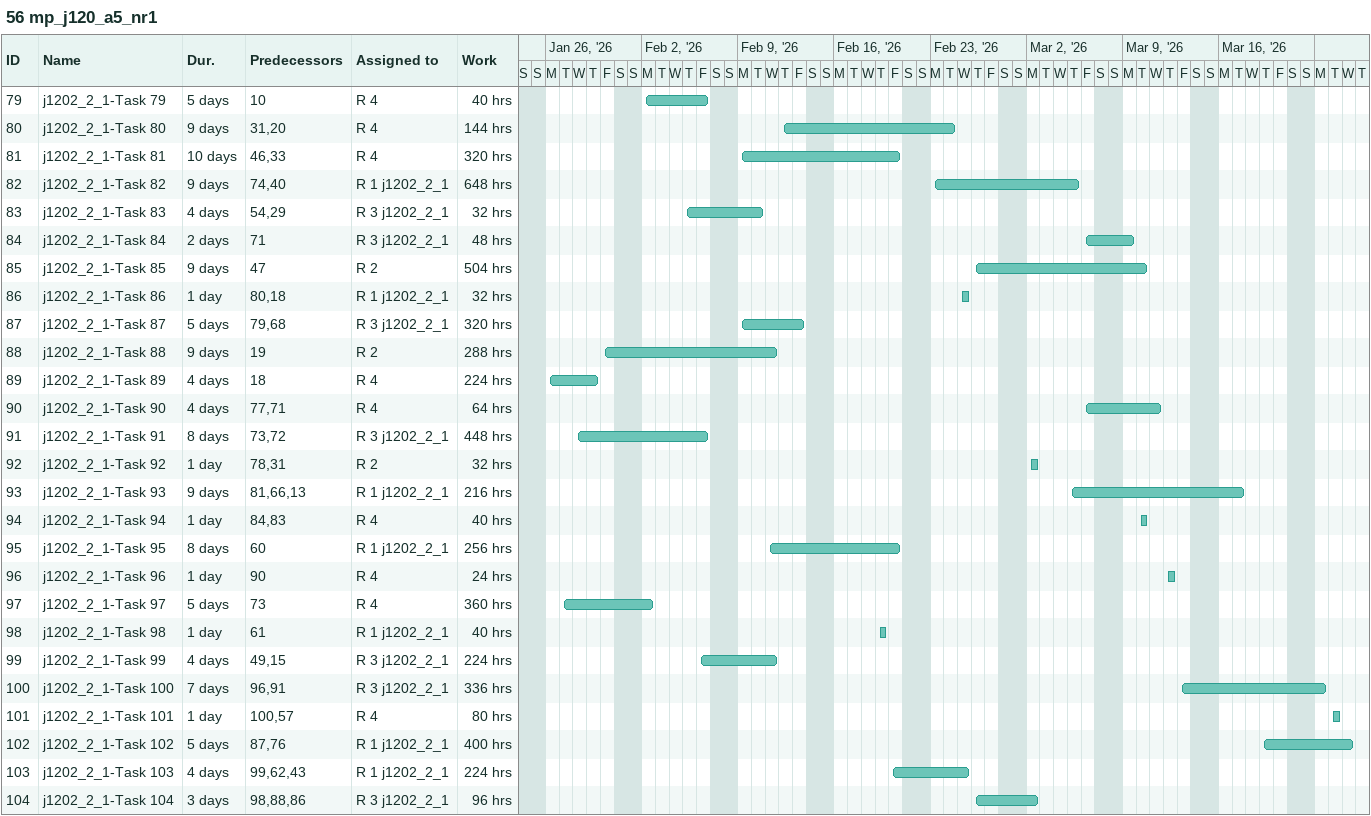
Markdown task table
56 mp_j120_a5_nr1

| ID | Task | Duration | Start | Finish | Predecessors | Resources | Work (h) |
|---|---|---|---|---|---|---|---|
| 79 | j1202_2_1-Task 79 | 5d | 2026-02-02 | 2026-02-06 | 10 | R 4 | 40 |
| 80 | j1202_2_1-Task 80 | 9d | 2026-02-12 | 2026-02-24 | 31, 20 | R 4 | 144 |
| 81 | j1202_2_1-Task 81 | 10d | 2026-02-09 | 2026-02-20 | 46, 33 | R 4 | 320 |
| 82 | j1202_2_1-Task 82 | 9d | 2026-02-23 | 2026-03-05 | 74, 40 | R 1 j1202_2_1 | 648 |
| 83 | j1202_2_1-Task 83 | 4d | 2026-02-05 | 2026-02-10 | 54, 29 | R 3 j1202_2_1 | 32 |
| 84 | j1202_2_1-Task 84 | 2d | 2026-03-06 | 2026-03-09 | 71 | R 3 j1202_2_1 | 48 |
| 85 | j1202_2_1-Task 85 | 9d | 2026-02-26 | 2026-03-10 | 47 | R 2 | 504 |
| 86 | j1202_2_1-Task 86 | 1d | 2026-02-25 | 2026-02-25 | 80, 18 | R 1 j1202_2_1 | 32 |
| 87 | j1202_2_1-Task 87 | 5d | 2026-02-09 | 2026-02-13 | 79, 68 | R 3 j1202_2_1 | 320 |
| 88 | j1202_2_1-Task 88 | 9d | 2026-01-30 | 2026-02-11 | 19 | R 2 | 288 |
| 89 | j1202_2_1-Task 89 | 4d | 2026-01-26 | 2026-01-29 | 18 | R 4 | 224 |
| 90 | j1202_2_1-Task 90 | 4d | 2026-03-06 | 2026-03-11 | 77, 71 | R 4 | 64 |
| 91 | j1202_2_1-Task 91 | 8d | 2026-01-28 | 2026-02-06 | 73, 72 | R 3 j1202_2_1 | 448 |
| 92 | j1202_2_1-Task 92 | 1d | 2026-03-02 | 2026-03-02 | 78, 31 | R 2 | 32 |
| 93 | j1202_2_1-Task 93 | 9d | 2026-03-05 | 2026-03-17 | 81, 66, 13 | R 1 j1202_2_1 | 216 |
| 94 | j1202_2_1-Task 94 | 1d | 2026-03-10 | 2026-03-10 | 84, 83 | R 4 | 40 |
| 95 | j1202_2_1-Task 95 | 8d | 2026-02-11 | 2026-02-20 | 60 | R 1 j1202_2_1 | 256 |
| 96 | j1202_2_1-Task 96 | 1d | 2026-03-12 | 2026-03-12 | 90 | R 4 | 24 |
| 97 | j1202_2_1-Task 97 | 5d | 2026-01-27 | 2026-02-02 | 73 | R 4 | 360 |
| 98 | j1202_2_1-Task 98 | 1d | 2026-02-19 | 2026-02-19 | 61 | R 1 j1202_2_1 | 40 |
| 99 | j1202_2_1-Task 99 | 4d | 2026-02-06 | 2026-02-11 | 49, 15 | R 3 j1202_2_1 | 224 |
| 100 | j1202_2_1-Task 100 | 7d | 2026-03-13 | 2026-03-23 | 96, 91 | R 3 j1202_2_1 | 336 |
| 101 | j1202_2_1-Task 101 | 1d | 2026-03-24 | 2026-03-24 | 100, 57 | R 4 | 80 |
| 102 | j1202_2_1-Task 102 | 5d | 2026-03-19 | 2026-03-25 | 87, 76 | R 1 j1202_2_1 | 400 |
| 103 | j1202_2_1-Task 103 | 4d | 2026-02-20 | 2026-02-25 | 99, 62, 43 | R 1 j1202_2_1 | 224 |
| 104 | j1202_2_1-Task 104 | 3d | 2026-02-26 | 2026-03-02 | 98, 88, 86 | R 3 j1202_2_1 | 96 |
